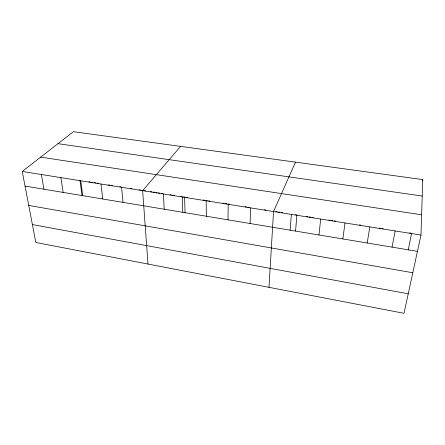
<?xml version="1.0" encoding="UTF-8"?>
<svg xmlns="http://www.w3.org/2000/svg" width="445" height="445" viewBox="0 0 445 445"><rect width="100%" height="100%" fill="white"/><g stroke="black" fill="none" stroke-linecap="round" stroke-linejoin="round"><path stroke-width="0.67" d="M228.001 219.836L228.202 204.316M420.981 235.071L422.75 179.591L73.397 131.692L22.25 171.453L35.811 242.475L404.01 313.308L420.981 235.071L22.25 171.453M250.084 223.512L250.646 207.893M268.997 287.337L273.536 211.547L295.474 162.141M290.129 230.237L291.397 214.062M295.552 231.072L296.882 215.269M318.959 234.971L320.7 219.073M342.845 238.943L345.003 222.951M367.208 242.992L369.806 226.906M392.073 247.131L395.127 230.944M408.21 249.934L411.664 233.23M422.472 180.937L422.75 179.591M180.598 146.394L142.623 190.66L148.001 264.057M57.983 143.674L422.227 196.034M40.662 157.141L421.626 214.796M88.85 181.771L90.218 181.988M91.587 182.205L92.949 182.428M94.318 182.645L95.686 182.862M97.032 183.079L98.367 183.29M108.358 184.881L109.692 185.092M111.022 185.304L112.357 185.52M119.788 186.705L121.14 186.917M130.596 188.424L131.915 188.636M139.185 189.792L140.503 190.004M141.827 190.215L143.145 190.427M144.469 190.638L145.788 190.849M150.466 191.595L151.806 191.806M153.152 192.023L154.493 192.234M155.833 192.451L157.18 192.663M158.52 192.88L159.861 193.091M161.207 193.308L162.547 193.519M170.012 194.71L171.375 194.927M172.743 195.144L174.106 195.361M180.92 196.451L182.289 196.668L182.812 212.332M183.629 196.879L184.975 197.096M186.321 197.307L187.662 197.524M203.176 199.994L204.544 200.217M205.907 200.434L207.275 200.651M208.638 200.867L210.007 201.084M222.856 203.131L224.197 203.348M225.532 203.56L226.867 203.771M228.202 203.988L229.537 204.199M245.045 206.669L246.402 206.886M247.759 207.103L249.117 207.32M264.502 209.773L265.832 209.984M275.861 211.581L277.213 211.798M278.564 212.015L279.916 212.226M281.262 212.443L282.614 212.66M295.519 214.718L296.893 214.935M306.505 216.465L307.879 216.687M309.253 216.904L310.627 217.127M311.973 217.338L313.319 217.555M328.816 220.025L330.168 220.242M331.536 220.459L332.905 220.676M334.278 220.892L335.647 221.115M359.46 224.909L360.806 225.126M379.134 228.046L380.503 228.263M381.871 228.48L383.24 228.702M409.639 232.907L410.991 233.124M25.042 186.077L417.449 251.353M28.736 205.423L412.81 272.752M32.396 224.58L408.243 293.795M41.391 174.507L43.927 189.22M60.887 177.616L63.162 192.418M80.745 180.787L82.748 195.678M79.966 180.359L82.014 195.511M100.982 184.013L102.695 198.993M121.602 187.306L123.02 202.375M163.41 193.976L164.211 209.228M184.597 197.358L185.076 212.699M206.191 200.801L206.335 216.237"/></g></svg>
